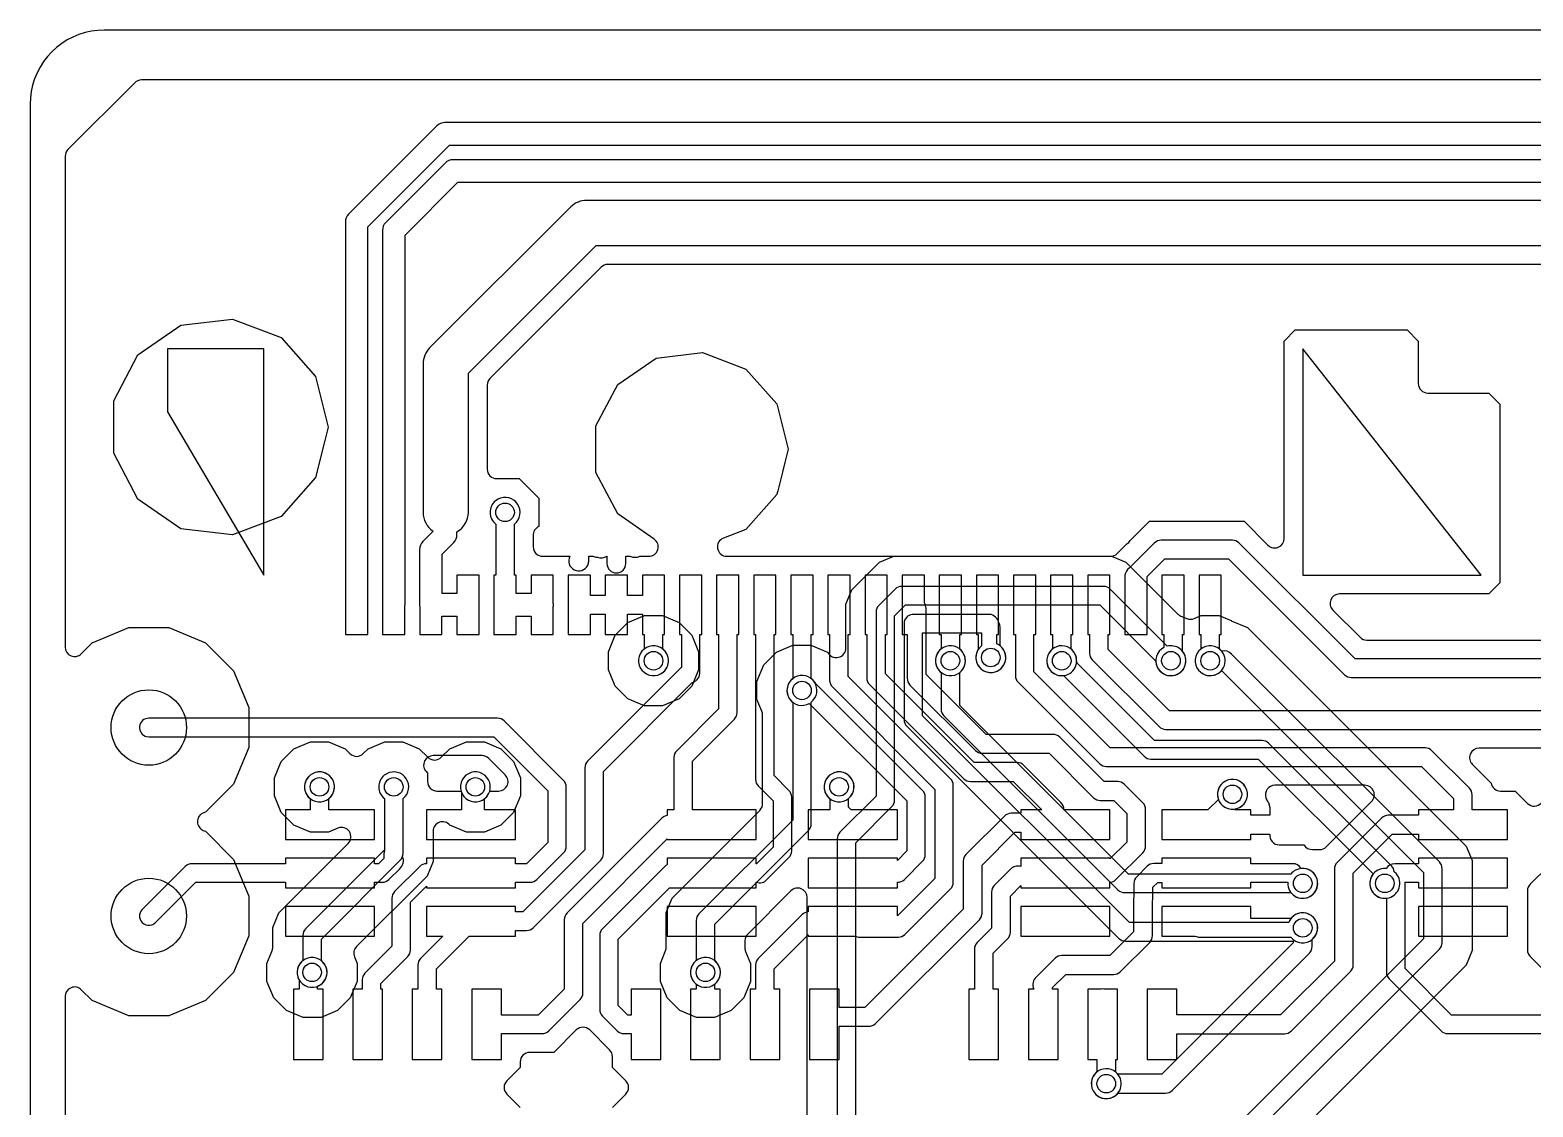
# Model space of a CAD drawing. Header units: millimetres. Extents: x 2.7 to 40, y 1.2 to 40.3.
# Drawn here: x 2.7 to 22.95, y 25.79 to 40.3 of the extents above; entities that cross this region are included whole.
import ezdxf

# ---------------------------------------------------------------- set-up
doc = ezdxf.new("R2010")
doc.units = ezdxf.units.MM

msp = doc.modelspace()

# ---------------------------------------------------------------- linework, layer by layer
at = {"layer": '16_copper'}
for points in [[(34.2, 39.627), (4.2, 39.627, 0.198912), (4.11, 39.59), (3.21, 38.69, 0.198912), (3.173, 38.6), (3.173, 31.983, 0.668179), (3.39, 31.894), (3.537, 32.041), (4.032, 32.246), (4.568, 32.246), (5.063, 32.041), (5.441, 31.663), (5.646, 31.168), (5.646, 30.632), (5.441, 30.137), (5.063, 29.759, 0.640812), (5.002, 29.533), (5.007, 29.529, 0.105733), (5.063, 29.501), (5.441, 29.123), (5.646, 28.628), (5.646, 28.092), (5.441, 27.597), (5.063, 27.219), (4.568, 27.014), (4.032, 27.014), (3.537, 27.219), (3.39, 27.366, 0.668179), (3.173, 27.277), (3.173, 24.839, 0.668185)], [(13.169, 25.13), (13.169, 28.61, 0.668179), (12.952, 28.7), (12.369, 28.117, 0.198912), (12.331, 28.027), (12.331, 27.93, 0.098491), (12.341, 27.881), (12.408, 27.721), (12.408, 27.479), (12.315, 27.256), (12.144, 27.085), (11.921, 26.992), (11.679, 26.992), (11.456, 27.085), (11.285, 27.256), (11.192, 27.479), (11.192, 27.721), (11.259, 27.881, 0.098491), (11.269, 27.93), (11.269, 28.406), (11.35, 28.601), (12.531, 29.783, 0.198912), (12.569, 29.873), (12.569, 31.07, 0.098491), (12.559, 31.119), (12.492, 31.279), (12.492, 31.521), (12.585, 31.744), (12.756, 31.915), (12.979, 32.008), (13.221, 32.008), (13.444, 31.915, 0.794251), (13.692, 31.974), (13.692, 32.562), (13.773, 32.757), (14.143, 33.127), (14.338, 33.208), (17.27, 33.208), (17.465, 33.127), (18.162, 32.43, 0.0985), (18.203, 32.403), (18.287, 32.368, 0.198903), (18.384, 32.368), (18.479, 32.408), (18.721, 32.408), (18.881, 32.341), (18.884, 32.34), (19.101, 32.25), (22.05, 29.301), (22.131, 29.106), (22.131, 27.894), (22.05, 27.699), (19.201, 24.85)], [(13.825, 23.3), (13.825, 29.348), (14.311, 29.835, 0.198912), (14.348, 29.923), (14.348, 32.404), (14.496, 32.552), (17.112, 32.552), (17.869, 31.795, 0.939724), (18.272, 31.78), (18.272, 31.82, 0.457218), (18.022, 31.996), (17.252, 32.765, 0.198912), (17.164, 32.802), (14.444, 32.802, 0.198912), (14.355, 32.765), (14.135, 32.545, 0.198912), (14.098, 32.456), (14.098, 29.975), (13.612, 29.488, 0.198912), (13.575, 29.4), (13.575, 23.352)], [(18.988, 25.212), (21.688, 27.912, 0.198912), (21.725, 28), (21.725, 29, 0.198912), (21.688, 29.088), (18.888, 31.888, 0.285908), (18.756, 31.928), (18.728, 31.956, 1), (18.472, 31.644), (18.505, 31.622, 0.303346), (18.728, 31.644), (18.754, 31.669), (21.475, 28.948), (21.475, 28.052), (18.848, 25.425)]]:
    msp.add_lwpolyline(points, format="xyb", dxfattribs=at)
for points in [[(4.73, 33.579), (4.153, 33.978), (3.827, 34.599), (3.827, 35.301), (4.153, 35.922), (4.73, 36.321), (5.427, 36.405), (6.083, 36.157), (6.548, 35.631), (6.716, 34.95), (6.703, 34.896), (6.703, 34.896), (6.703, 34.896), (6.671, 34.769), (6.671, 34.769), (6.671, 34.769), (6.548, 34.269), (6.083, 33.743), (5.427, 33.495)], [(10.979, 31.192), (10.756, 31.285), (10.585, 31.456), (10.492, 31.679), (10.492, 31.921), (10.585, 32.144), (10.756, 32.315), (10.979, 32.408), (11.221, 32.408), (11.444, 32.315), (11.615, 32.144), (11.708, 31.921), (11.708, 31.679), (11.615, 31.456), (11.444, 31.285), (11.221, 31.192)], [(11.159, 31.607), (11.195, 31.622), (11.228, 31.644), (11.256, 31.672), (11.278, 31.705), (11.293, 31.741), (11.301, 31.78), (11.301, 31.82), (11.293, 31.859), (11.278, 31.895), (11.256, 31.928), (11.228, 31.956), (11.195, 31.978), (11.159, 31.993), (11.12, 32.001), (11.08, 32.001), (11.041, 31.993), (11.005, 31.978), (10.972, 31.956), (10.944, 31.928), (10.922, 31.895), (10.907, 31.859), (10.899, 31.82), (10.899, 31.78), (10.907, 31.741), (10.922, 31.705), (10.944, 31.672), (10.972, 31.644), (11.005, 31.622), (11.041, 31.607), (11.08, 31.599), (11.12, 31.599)], [(6.659, 29.907), (6.695, 29.922), (6.728, 29.944), (6.756, 29.972), (6.778, 30.005), (6.793, 30.041), (6.801, 30.08), (6.801, 30.12), (6.793, 30.159), (6.778, 30.195), (6.756, 30.228), (6.728, 30.256), (6.695, 30.278), (6.659, 30.293), (6.62, 30.301), (6.58, 30.301), (6.541, 30.293), (6.505, 30.278), (6.472, 30.256), (6.444, 30.228), (6.422, 30.195), (6.407, 30.159), (6.399, 30.12), (6.399, 30.08), (6.407, 30.041), (6.422, 30.005), (6.444, 29.972), (6.472, 29.944), (6.505, 29.922), (6.541, 29.907), (6.58, 29.899), (6.62, 29.899)], [(8.759, 29.907), (8.795, 29.922), (8.828, 29.944), (8.856, 29.972), (8.878, 30.005), (8.893, 30.041), (8.901, 30.08), (8.901, 30.12), (8.893, 30.159), (8.878, 30.195), (8.856, 30.228), (8.828, 30.256), (8.795, 30.278), (8.759, 30.293), (8.72, 30.301), (8.68, 30.301), (8.641, 30.293), (8.605, 30.278), (8.572, 30.256), (8.544, 30.228), (8.522, 30.195), (8.507, 30.159), (8.499, 30.12), (8.499, 30.08), (8.507, 30.041), (8.522, 30.005), (8.544, 29.972), (8.572, 29.944), (8.605, 29.922), (8.641, 29.907), (8.68, 29.899), (8.72, 29.899)], [(13.659, 29.907), (13.695, 29.922), (13.728, 29.944), (13.756, 29.972), (13.778, 30.005), (13.793, 30.041), (13.801, 30.08), (13.801, 30.12), (13.793, 30.159), (13.778, 30.195), (13.756, 30.228), (13.728, 30.256), (13.695, 30.278), (13.659, 30.293), (13.62, 30.301), (13.58, 30.301), (13.541, 30.293), (13.505, 30.278), (13.472, 30.256), (13.444, 30.228), (13.422, 30.195), (13.407, 30.159), (13.399, 30.12), (13.399, 30.08), (13.407, 30.041), (13.422, 30.005), (13.444, 29.972), (13.472, 29.944), (13.505, 29.922), (13.541, 29.907), (13.58, 29.899), (13.62, 29.899)], [(18.959, 29.807), (18.995, 29.822), (19.028, 29.844), (19.056, 29.872), (19.078, 29.905), (19.093, 29.941), (19.101, 29.98), (19.101, 30.02), (19.093, 30.059), (19.078, 30.095), (19.056, 30.128), (19.028, 30.156), (18.995, 30.178), (18.959, 30.193), (18.92, 30.201), (18.88, 30.201), (18.841, 30.193), (18.805, 30.178), (18.772, 30.156), (18.744, 30.128), (18.722, 30.095), (18.707, 30.059), (18.699, 30.02), (18.699, 29.98), (18.707, 29.941), (18.722, 29.905), (18.744, 29.872), (18.772, 29.844), (18.805, 29.822), (18.841, 29.807), (18.88, 29.799), (18.92, 29.799)]]:
    msp.add_lwpolyline(points, close=True, dxfattribs=at)
for points in [[(14.587, 32.424, 0.383241), (14.475, 32.3), (14.475, 31.006, 0.198912), (14.512, 30.917), (17.371, 28.058, 0.198912), (17.459, 28.022), (19.72, 28.022), (19.72, 27.999), (17.947, 26.227), (17.357, 26.227, 0.909744), (17.022, 26.005), (17.044, 25.972, 0.475246), (17.357, 25.973), (18, 25.973, 0.198912), (18.09, 26.01), (19.937, 27.857, 0.198912), (19.974, 27.947), (19.974, 28.043, 0.909744), (19.751, 28.378), (19.719, 28.356, 0.130438), (19.659, 28.272), (17.511, 28.272), (14.725, 31.058), (14.725, 32.175), (15.519, 32.175), (15.519, 32.002, 0.915179), (15.739, 31.666), (15.772, 31.688, 0.478887), (15.769, 32.002), (15.769, 32.256, 0.138936), (15.75, 32.322), (15.746, 32.327, 0.361011), (15.6, 32.425), (14.6, 32.425)], [(19.905, 28.607, 1), (19.788, 28.993), (19.751, 28.978, 0.103369), (19.688, 28.925), (17.499, 28.925), (15.225, 31.199), (15.225, 31.642, 0.915179), (15.005, 31.978), (14.972, 31.956, 0.478887), (14.975, 31.642), (14.975, 31.147, 0.198912), (15.012, 31.058), (17.358, 28.712, 0.198912), (17.447, 28.675), (19.688, 28.675), (19.691, 28.672), (19.719, 28.644), (19.751, 28.622), (19.788, 28.607), (19.827, 28.599), (19.867, 28.599)], [(21.012, 28.607, 0.534511), (21.109, 28.928), (21.081, 28.956, 0.179803), (21.042, 29.035), (19.388, 30.688, 0.198912), (19.3, 30.725), (17.852, 30.725), (16.8, 31.776, 0.915186), (16.407, 31.859), (16.399, 31.82, 0.478888), (16.624, 31.6), (17.712, 30.512, 0.198912), (17.8, 30.475), (19.248, 30.475), (20.796, 28.927), (20.775, 28.895), (20.76, 28.859), (20.752, 28.82), (20.752, 28.78), (20.76, 28.741), (20.775, 28.705), (20.797, 28.672), (20.825, 28.644), (20.858, 28.622), (20.895, 28.607), (20.933, 28.599), (20.973, 28.599)], [(11.859, 27.407, 0.605959), (11.925, 27.758), (11.925, 28.248), (13.188, 29.512, 0.198912), (13.225, 29.6), (13.225, 31.242, 0.915179), (13.005, 31.578), (12.972, 31.556, 0.478887), (12.975, 31.242), (12.975, 29.652), (11.712, 28.388, 0.198912), (11.675, 28.3), (11.675, 27.758), (11.672, 27.756), (11.644, 27.728), (11.622, 27.695), (11.607, 27.659), (11.599, 27.62), (11.599, 27.58), (11.607, 27.541), (11.622, 27.505), (11.644, 27.472), (11.672, 27.444), (11.705, 27.422), (11.741, 27.407), (11.78, 27.399), (11.82, 27.399)], [(6.379, 26.992), (6.156, 27.085), (5.985, 27.256), (5.892, 27.479), (5.892, 27.721), (5.959, 27.881, 0.098491), (5.969, 27.93), (5.969, 28.206), (6.05, 28.401), (6.217, 28.568), (6.986, 29.338, 0.820678), (6.848, 29.545), (6.721, 29.492), (6.479, 29.492), (6.256, 29.585), (6.085, 29.756), (5.992, 29.979), (5.992, 30.221), (6.085, 30.444), (6.256, 30.615), (6.479, 30.708), (6.721, 30.708), (6.944, 30.615), (7.01, 30.549, 0.414219), (7.19, 30.549), (7.256, 30.615), (7.479, 30.708), (7.721, 30.708), (7.944, 30.615), (8.06, 30.499, 0.414219), (8.24, 30.499), (8.356, 30.615), (8.579, 30.708), (8.821, 30.708), (9.044, 30.615), (9.215, 30.444), (9.308, 30.221), (9.308, 29.979), (9.215, 29.756), (9.044, 29.585), (8.821, 29.492), (8.579, 29.492), (8.356, 29.585, 0.699273), (8.131, 29.503), (8.131, 29.094), (8.05, 28.899), (7.099, 27.947, 0.303353), (7.071, 27.809), (7.108, 27.721), (7.108, 27.479), (7.015, 27.256), (6.844, 27.085), (6.621, 26.992)], [(6.559, 27.407, 0.605959), (6.625, 27.758), (6.625, 28.048), (7.688, 29.112, 0.198912), (7.725, 29.2), (7.725, 29.942, 0.915179), (7.505, 30.278), (7.472, 30.256, 0.478887), (7.475, 29.942), (7.475, 29.252), (6.412, 28.188, 0.198912), (6.375, 28.1), (6.375, 27.758), (6.372, 27.756), (6.344, 27.728), (6.322, 27.695), (6.307, 27.659), (6.299, 27.62), (6.299, 27.58), (6.307, 27.541), (6.322, 27.505), (6.344, 27.472), (6.372, 27.444), (6.405, 27.422), (6.441, 27.407), (6.48, 27.399), (6.52, 27.399)]]:
    msp.add_lwpolyline(points, format="xyb", close=True, dxfattribs=at)
at = {"layer": '1_copper'}
for points in [[(39.252, 14.893), (39.252, 34.107, 0.198912), (39.208, 34.215), (34.415, 39.008, 0.198912), (34.307, 39.052), (8.289, 39.052, 0.198912), (8.182, 39.008), (6.992, 37.818, 0.198912), (6.948, 37.711), (6.948, 32.554), (6.95, 32.53), (6.95, 32.154), (7.25, 32.154), (7.25, 32.531, 0.038611), (7.252, 32.554), (7.252, 37.648), (8.352, 38.748), (34.244, 38.748), (38.948, 34.044), (38.948, 14.956)], [(38.752, 15.2), (38.752, 33.8, 0.198912), (38.708, 33.908), (34.108, 38.508, 0.198912), (34, 38.552), (8.4, 38.552, 0.198912), (8.292, 38.508), (7.492, 37.708, 0.198912), (7.448, 37.6), (7.448, 32.554), (7.45, 32.53), (7.45, 32.154), (7.75, 32.154), (7.75, 32.531, 0.038611), (7.752, 32.554), (7.752, 37.537), (8.463, 38.248), (33.937, 38.248), (38.448, 33.737), (38.448, 15.263)], [(33.7, 38.005), (10.2, 38.005, 0.198912), (9.984, 37.916), (8.084, 36.016, 0.198912), (7.995, 35.8), (7.995, 33.8, 0.250791), (8.131, 33.547), (7.992, 33.408, 0.198912), (7.948, 33.3), (7.948, 32.554, 0.039069), (7.95, 32.53), (7.95, 32.154), (8.25, 32.154), (8.25, 32.402), (8.45, 32.402), (8.45, 32.154), (8.75, 32.154), (8.75, 32.528, 0.078994), (8.75, 32.576), (8.75, 32.954), (8.45, 32.954), (8.45, 32.706), (8.252, 32.706), (8.252, 33.237), (8.408, 33.392, 0.198912), (8.452, 33.5), (8.452, 33.537, 0.267579), (8.605, 33.8), (8.605, 35.674), (10.326, 37.395), (33.574, 37.395)], [(33.416, 37.141), (10.484, 37.141, 0.198912), (10.394, 37.104), (8.896, 35.606, 0.198912), (8.859, 35.516), (8.859, 34.382, 0.414214), (8.986, 34.255), (9.289, 34.255), (9.555, 33.989), (9.555, 33.611, 0.308004), (9.479, 33.483), (9.479, 33.335, 0.414214), (9.606, 33.208), (9.973, 33.208, 0.998025), (10.213, 33.084), (10.214, 33.089, 0.111004), (10.227, 33.143), (10.227, 33.208), (10.283, 33.208, 0.100727), (10.334, 33.196), (10.345, 33.195, 0.227736), (10.473, 33.208), (10.473, 33.11, 0.996362), (10.727, 33.109), (10.727, 33.11), (10.727, 33.208), (10.783, 33.208, 0.100727), (10.834, 33.196), (10.845, 33.195, 0.126689), (10.917, 33.208), (11.036, 33.208, 0.735815), (11.108, 33.44), (10.617, 33.779), (10.324, 34.336), (10.324, 34.964), (10.617, 35.521), (11.134, 35.878), (11.758, 35.954), (12.346, 35.731), (12.763, 35.261), (12.914, 34.65), (12.901, 34.597), (12.901, 34.597), (12.901, 34.596), (12.869, 34.47), (12.869, 34.47), (12.869, 34.47), (12.838, 34.343), (12.838, 34.343), (12.838, 34.343), (12.807, 34.216), (12.807, 34.216), (12.807, 34.215), (12.775, 34.089, 0.082852), (12.763, 34.039), (12.346, 33.569), (12.043, 33.454, 0.833397), (12.088, 33.208), (17.259, 33.208, 0.198912), (17.349, 33.245), (17.478, 33.375, 0.117191), (17.523, 33.42), (17.783, 33.679), (19.057, 33.679), (19.379, 33.357, 0.668179), (19.596, 33.447), (19.596, 36.109), (19.745, 36.258), (21.255, 36.258), (21.404, 36.109), (21.404, 35.535, 0.414214), (21.531, 35.408), (22.355, 35.408), (22.504, 35.259), (22.504, 32.849), (22.355, 32.7), (20.343, 32.7, 0.668179), (20.253, 32.483), (20.62, 32.116, 0.198912), (20.71, 32.079), (23.99, 32.079, 0.198912)], [(24.148, 31.825), (20.552, 31.825), (18.988, 33.388, 0.198912), (18.9, 33.425), (17.94, 33.425, 0.198912), (17.851, 33.388), (17.51, 33.047, 0.206615), (17.45, 32.954), (17.45, 32.154), (17.75, 32.154), (17.75, 32.934), (17.991, 33.175), (18.848, 33.175), (20.412, 31.612, 0.198912), (20.5, 31.575), (24.2, 31.575, 0.198912)], [(24.5, 31.125), (18.052, 31.125), (17.225, 31.952), (17.225, 32.154), (17.25, 32.154), (17.25, 32.954), (16.95, 32.954), (16.95, 32.154), (16.975, 32.154), (16.975, 31.9, 0.198912), (17.012, 31.812), (17.912, 30.912, 0.198912), (18, 30.875), (24.448, 30.875)], [(24.29, 30.621), (22.222, 30.621, 0.668179), (22.132, 30.404), (22.386, 30.15, 0.365653), (22.511, 30.044), (22.71, 30.044), (22.877, 29.877, 0.432654), (23.062, 29.883)], [(23.7, 27.025), (21.852, 27.025), (21.225, 27.652), (21.225, 28.815), (21.405, 28.815), (21.405, 28.74), (22.605, 28.74), (22.605, 29.14), (21.405, 29.14), (21.405, 29.065), (21.1, 29.065), (21.087, 29.064, 0.259287), (20.973, 29.001), (20.933, 29.001, 1), (20.973, 28.599), (20.975, 28.599), (20.975, 27.6, 0.198912), (21.012, 27.512), (21.712, 26.812, 0.198912), (21.8, 26.775), (23.7, 26.775)], [(23.152, 29.028), (22.912, 28.788, 0.198912), (22.875, 28.7), (22.875, 27.9, 0.198912), (22.912, 27.812), (23.112, 27.612, 0.198912)], [(10.546, 25.78), (10.726, 25.96, 0.414214), (10.726, 26.14), (10.546, 26.32), (10.546, 26.465, 0.198912), (10.509, 26.555), (10.24, 26.824, 0.414214), (10.06, 26.824), (9.757, 26.521), (9.431, 26.521, 0.414214), (9.304, 26.394), (9.304, 26.32), (9.124, 26.14, 0.414214), (9.124, 25.96), (9.304, 25.78)]]:
    msp.add_lwpolyline(points, format="xyb", dxfattribs=at)
for points in [[(5.85, 32.954), (5.85, 36.004), (5.85, 36.004), (4.55, 36.004), (4.55, 36.004), (4.55, 35.154), (5.85, 32.954)], [(22.25, 32.954), (19.85, 36.004), (19.85, 36.004), (19.85, 32.954), (19.85, 32.954), (22.25, 32.954)], [(7.34, 28.49), (6.14, 28.49), (6.14, 28.09), (7.34, 28.09)], [(12.485, 28.49), (11.285, 28.49), (11.285, 28.09), (12.485, 28.09)], [(17.249, 28.49), (16.049, 28.49), (16.049, 28.09), (17.249, 28.09)], [(22.605, 28.49), (21.405, 28.49), (21.405, 28.09), (22.605, 28.09)]]:
    msp.add_lwpolyline(points, close=True, dxfattribs=at)
for points in [[(9.25, 32.402), (9.45, 32.402), (9.45, 32.154), (9.75, 32.154), (9.75, 32.528, 0.078994), (9.75, 32.576), (9.75, 32.954), (9.45, 32.954), (9.45, 32.706), (9.25, 32.706), (9.25, 32.954), (9.225, 32.954), (9.225, 33.642, 0.915179), (9.005, 33.978), (8.972, 33.956, 0.478887), (8.975, 33.642), (8.975, 32.954), (8.95, 32.954), (8.95, 32.58, 0.078994), (8.95, 32.532), (8.95, 32.154), (9.25, 32.154)], [(8.25, 27.375), (8.175, 27.375), (8.175, 27.648), (8.617, 28.09), (9.24, 28.09), (9.24, 28.165), (9.39, 28.165, 0.198912), (9.478, 28.202), (10.388, 29.112, 0.198912), (10.425, 29.2), (10.425, 30.307), (11.618, 31.501, 0.014909), (11.624, 31.505), (11.63, 31.509, 0.354782), (11.725, 31.654), (11.725, 32.154), (11.75, 32.154), (11.75, 32.954), (11.45, 32.954), (11.45, 32.154), (11.475, 32.154), (11.475, 31.71, 0.021569), (11.465, 31.701), (10.212, 30.447, 0.198912), (10.175, 30.359), (10.175, 29.252), (9.338, 28.415), (9.24, 28.415), (9.24, 28.49), (8.04, 28.49), (8.04, 28.09), (8.263, 28.09), (7.962, 27.788, 0.198912), (7.925, 27.7), (7.925, 27.375), (7.85, 27.375), (7.85, 26.425), (8.25, 26.425)], [(9.05, 26.775), (9.6, 26.775, 0.198912), (9.688, 26.812), (10.111, 27.235, 0.198912), (10.148, 27.323), (10.148, 28.261), (11.285, 29.398), (11.285, 29.39), (12.485, 29.39), (12.485, 29.79), (11.625, 29.79), (11.625, 30.448), (12.19, 31.014, 0.198912), (12.227, 31.102), (12.227, 32.154), (12.25, 32.154), (12.25, 32.954), (11.95, 32.954), (11.95, 32.154), (11.977, 32.154), (11.977, 31.154), (11.412, 30.588, 0.198912), (11.375, 30.5), (11.375, 29.79), (11.285, 29.79), (11.285, 29.714, 0.167776), (11.212, 29.678), (9.935, 28.401, 0.198912), (9.898, 28.313), (9.898, 27.375), (9.548, 27.025), (9.05, 27.025), (9.05, 27.375), (8.65, 27.375), (8.65, 26.425), (9.05, 26.425)], [(11.159, 31.607, 0.605959), (11.225, 31.958), (11.225, 32.154), (11.25, 32.154), (11.25, 32.954), (10.95, 32.954), (10.95, 32.681), (10.75, 32.681), (10.75, 32.954), (10.45, 32.954), (10.45, 32.681), (10.25, 32.681), (10.25, 32.954), (9.95, 32.954), (9.95, 32.154), (10.25, 32.154), (10.25, 32.427), (10.45, 32.427), (10.45, 32.154), (10.75, 32.154), (10.75, 32.427), (10.95, 32.427), (10.95, 32.154), (10.975, 32.154), (10.975, 31.958), (10.972, 31.956), (10.944, 31.928), (10.922, 31.895), (10.907, 31.859), (10.899, 31.82), (10.899, 31.78), (10.907, 31.741), (10.922, 31.705), (10.944, 31.672), (10.972, 31.644), (11.005, 31.622), (11.041, 31.607), (11.08, 31.599), (11.12, 31.599)], [(11.2, 27.375), (10.8, 27.375), (10.8, 27.025), (10.752, 27.025), (10.625, 27.152), (10.625, 28.048), (11.317, 28.74), (12.485, 28.74), (12.485, 28.815, 0.30931), (12.628, 28.852), (12.925, 29.149, 0.198912), (12.962, 29.237), (12.962, 29.963, 0.198912), (12.925, 30.051), (12.725, 30.252), (12.725, 32.154), (12.75, 32.154), (12.75, 32.954), (12.45, 32.954), (12.45, 32.154), (12.475, 32.154), (12.475, 30.2, 0.198912), (12.512, 30.112), (12.712, 29.911), (12.712, 29.289), (12.488, 29.065), (12.485, 29.065), (12.485, 29.14), (11.285, 29.14), (11.285, 29.052, 0.082524), (11.252, 29.028), (10.412, 28.188, 0.198912), (10.375, 28.1), (10.375, 27.1, 0.198912), (10.412, 27.012), (10.612, 26.812, 0.198912), (10.7, 26.775), (10.8, 26.775), (10.8, 26.425), (11.2, 26.425)], [(12.8, 27.375), (12.725, 27.375), (12.725, 27.648), (13.185, 28.108), (13.185, 28.09), (13.816, 28.09, 0.122902), (13.875, 28.075), (14.4, 28.075, 0.198912), (14.488, 28.112), (15.102, 28.726, 0.198912), (15.139, 28.814), (15.139, 30.119, 0.198912), (15.102, 30.208), (13.723, 31.587), (13.723, 32.154), (13.75, 32.154), (13.75, 32.954), (13.45, 32.954), (13.45, 32.154), (13.473, 32.154), (13.473, 31.535, 0.198912), (13.51, 31.447), (14.889, 30.067), (14.889, 28.866), (14.385, 28.362), (14.385, 28.49), (13.185, 28.49), (13.185, 28.414, 0.188496), (13.102, 28.378), (12.512, 27.788, 0.198912), (12.475, 27.7), (12.475, 27.375), (12.4, 27.375), (12.4, 26.425), (12.8, 26.425)], [(14.385, 28.815, 0.212203), (14.48, 28.852), (14.725, 29.097, 0.198912), (14.762, 29.186), (14.762, 29.963, 0.198912), (14.725, 30.051), (13.288, 31.488, 0.093239), (13.256, 31.528), (13.228, 31.556), (13.225, 31.558), (13.225, 32.154), (13.25, 32.154), (13.25, 32.954), (12.95, 32.954), (12.95, 32.154), (12.975, 32.154), (12.975, 31.558, 0.925396), (13.199, 31.224), (14.512, 29.911), (14.512, 29.237), (14.385, 29.11), (14.385, 29.14), (13.185, 29.14), (13.185, 28.74), (14.385, 28.74)], [(13.6, 26.873), (14, 26.873, 0.198912), (14.09, 26.91), (15.49, 28.31, 0.198912), (15.527, 28.4), (15.527, 29.047), (15.97, 29.49), (16.049, 29.49), (16.049, 29.39), (17.249, 29.39), (17.249, 29.79), (16.627, 29.79, 0.219417), (16.59, 29.89), (16.09, 30.39, 0.198912), (16, 30.427), (15.422, 30.427), (14.227, 31.622), (14.227, 32.154), (14.25, 32.154), (14.25, 32.954), (13.95, 32.954), (13.95, 32.154), (13.973, 32.154), (13.973, 31.569, 0.198912), (14.01, 31.479), (15.279, 30.21, 0.198912), (15.369, 30.173), (15.947, 30.173), (16.33, 29.79), (16.049, 29.79), (16.049, 29.744), (15.917, 29.744, 0.198912), (15.827, 29.707), (15.31, 29.19, 0.198912), (15.273, 29.1), (15.273, 28.453), (13.947, 27.127), (13.6, 27.127), (13.6, 27.375), (13.2, 27.375), (13.2, 26.425), (13.6, 26.425)], [(15.75, 27.375), (15.677, 27.375), (15.677, 27.859), (15.871, 28.052, 0.198912), (15.908, 28.142), (15.908, 28.628), (16.049, 28.769), (16.049, 28.74), (17.249, 28.74), (17.249, 28.814, 0.180515), (17.33, 28.85), (17.693, 29.213, 0.198912), (17.73, 29.303), (17.73, 29.795, 0.198912), (17.693, 29.885), (17.444, 30.134, 0.198912), (17.354, 30.171), (17.173, 30.171), (16.573, 30.771, 0.198912), (16.483, 30.808), (15.58, 30.808), (14.772, 31.616), (14.772, 32.509, 0.147602), (14.75, 32.579), (14.75, 32.954), (14.45, 32.954), (14.45, 32.154), (14.518, 32.154), (14.518, 31.563, 0.198912), (14.555, 31.473), (15.437, 30.591, 0.198912), (15.527, 30.554), (16.43, 30.554), (17.03, 29.954, 0.198912), (17.12, 29.917), (17.302, 29.917), (17.476, 29.743), (17.476, 29.356), (17.249, 29.129), (17.249, 29.14), (16.049, 29.14), (16.049, 29.027, 0.296678), (15.91, 28.99), (15.691, 28.771, 0.198912), (15.654, 28.681), (15.654, 28.195), (15.46, 28.001, 0.198912), (15.423, 27.911), (15.423, 27.375), (15.35, 27.375), (15.35, 26.425), (15.75, 26.425)], [(15.159, 31.607, 0.605959), (15.225, 31.958), (15.225, 32.154), (15.25, 32.154), (15.25, 32.954), (14.95, 32.954), (14.95, 32.154), (14.975, 32.154), (14.975, 31.958), (14.972, 31.956), (14.944, 31.928), (14.922, 31.895), (14.907, 31.859), (14.899, 31.82), (14.899, 31.78), (14.907, 31.741), (14.922, 31.705), (14.944, 31.672), (14.972, 31.644), (15.005, 31.622), (15.041, 31.607), (15.08, 31.599), (15.12, 31.599)], [(15.703, 31.65, 0.695981), (15.725, 32.028), (15.725, 32.154), (15.75, 32.154), (15.75, 32.954), (15.45, 32.954), (15.45, 32.154), (15.475, 32.154), (15.475, 31.953), (15.466, 31.939), (15.45, 31.903), (15.443, 31.864), (15.443, 31.824), (15.45, 31.785), (15.466, 31.749), (15.488, 31.716), (15.516, 31.688), (15.549, 31.666), (15.585, 31.65), (15.624, 31.643), (15.664, 31.643)], [(18.15, 26.773), (19.6, 26.773, 0.198912), (19.69, 26.81), (20.49, 27.61, 0.198912), (20.527, 27.7), (20.527, 28.938), (21.052, 29.463), (21.405, 29.463), (21.405, 29.39), (22.605, 29.39), (22.605, 29.79), (22.13, 29.79), (22.13, 29.995, 0.198912), (22.093, 30.083), (21.588, 30.588, 0.198912), (21.5, 30.625), (17.252, 30.625), (16.225, 31.652), (16.225, 32.154), (16.25, 32.154), (16.25, 32.954), (15.95, 32.954), (15.95, 32.154), (15.975, 32.154), (15.975, 31.6, 0.198912), (16.012, 31.512), (17.112, 30.412, 0.198912), (17.2, 30.375), (21.448, 30.375), (21.88, 29.943), (21.88, 29.79), (21.405, 29.79), (21.405, 29.717), (20.999, 29.717, 0.198912), (20.91, 29.68), (20.31, 29.08, 0.198912), (20.273, 28.991), (20.273, 27.753), (19.547, 27.027), (18.15, 27.027), (18.15, 27.375), (17.75, 27.375), (17.75, 26.425), (18.15, 26.425)], [(16.659, 31.607, 0.605959), (16.725, 31.958), (16.725, 32.154), (16.75, 32.154), (16.75, 32.954), (16.45, 32.954), (16.45, 32.154), (16.475, 32.154), (16.475, 31.958), (16.472, 31.956), (16.444, 31.928), (16.422, 31.895), (16.407, 31.859), (16.399, 31.82), (16.399, 31.78), (16.407, 31.741), (16.422, 31.705), (16.444, 31.672), (16.472, 31.644), (16.505, 31.622), (16.541, 31.607), (16.58, 31.599), (16.62, 31.599)], [(18.129, 31.607, 0.538734), (18.225, 31.93), (18.225, 32.154), (18.25, 32.154), (18.25, 32.954), (17.95, 32.954), (17.95, 32.154), (17.975, 32.154), (17.975, 31.978), (17.942, 31.956), (17.914, 31.928), (17.892, 31.895), (17.877, 31.859), (17.869, 31.82), (17.869, 31.78), (17.877, 31.741), (17.892, 31.705), (17.914, 31.672), (17.942, 31.644), (17.975, 31.622), (18.012, 31.607), (18.051, 31.599), (18.09, 31.599)], [(18.659, 31.607, 0.605959), (18.725, 31.958), (18.725, 32.154), (18.75, 32.154), (18.75, 32.954), (18.45, 32.954), (18.45, 32.154), (18.475, 32.154), (18.475, 31.958), (18.472, 31.956), (18.444, 31.928), (18.422, 31.895), (18.407, 31.859), (18.399, 31.82), (18.399, 31.78), (18.407, 31.741), (18.422, 31.705), (18.444, 31.672), (18.472, 31.644), (18.505, 31.622), (18.541, 31.607), (18.58, 31.599), (18.62, 31.599)], [(7.45, 27.375), (7.425, 27.375), (7.425, 27.448), (7.788, 27.812, 0.198912), (7.825, 27.9), (7.825, 28.548), (8.04, 28.763), (8.04, 28.74), (9.24, 28.74), (9.24, 28.815), (9.44, 28.815, 0.198912), (9.528, 28.852), (9.888, 29.212, 0.198912), (9.925, 29.3), (9.925, 30.1, 0.198912), (9.888, 30.188), (9.088, 30.988, 0.198912), (9, 31.025), (4.3, 31.025, 0.889712), (4.271, 30.778), (4.3, 30.775), (8.948, 30.775), (9.675, 30.048), (9.675, 29.352), (9.388, 29.065), (9.24, 29.065), (9.24, 29.14), (8.04, 29.14), (8.04, 29.065, 0.198912), (7.952, 29.028), (7.612, 28.688, 0.198912), (7.575, 28.6), (7.575, 27.952), (7.212, 27.588, 0.198912), (7.175, 27.5), (7.175, 27.375), (7.05, 27.375), (7.05, 26.425), (7.45, 26.425)], [(9.24, 29.79), (8.825, 29.79), (8.825, 29.942, 0.156724), (8.894, 30.044), (9.013, 30.044, 0.668179), (9.103, 30.261), (8.88, 30.484, 0.198912), (8.79, 30.521), (8.129, 30.521, 0.619845), (8.028, 30.317), (8.035, 30.31, 0.045909), (8.055, 30.289), (8.055, 30.171, 0.414214), (8.182, 30.044), (8.506, 30.044, 0.024238), (8.513, 30.026), (8.513, 29.79), (8.04, 29.79), (8.04, 29.39), (9.24, 29.39)], [(4.34, 28.242, 0.114729), (4.388, 28.272), (4.932, 28.815), (6.14, 28.815), (6.14, 28.74), (7.34, 28.74), (7.34, 28.815), (7.446, 28.815, 0.198912), (7.535, 28.852), (7.68, 28.997, 0.339841), (7.718, 29.159), (7.719, 29.165, 0.067444), (7.725, 29.2), (7.725, 29.942, 0.915179), (7.505, 30.278), (7.472, 30.256, 0.478887), (7.475, 29.942), (7.475, 29.235, 0.088971), (7.467, 29.192), (7.467, 29.137), (7.395, 29.065), (7.34, 29.065), (7.34, 29.14), (6.14, 29.14), (6.14, 29.065), (4.88, 29.065, 0.198912), (4.792, 29.028), (4.212, 28.448), (4.194, 28.427), (4.182, 28.401), (4.176, 28.374), (4.176, 28.346), (4.182, 28.319), (4.194, 28.294), (4.211, 28.272), (4.233, 28.255), (4.258, 28.242), (4.285, 28.236), (4.313, 28.236)], [(7.34, 29.79), (6.725, 29.79), (6.725, 29.942, 0.915179), (6.505, 30.278), (6.472, 30.256, 0.478887), (6.475, 29.942), (6.475, 29.79), (6.14, 29.79), (6.14, 29.39), (7.34, 29.39)], [(14.385, 29.79), (13.762, 29.79), (13.725, 29.827), (13.725, 29.942, 0.915179), (13.505, 30.278), (13.472, 30.256, 0.478887), (13.475, 29.942), (13.475, 29.79), (13.185, 29.79), (13.185, 29.39), (14.385, 29.39)], [(18.929, 29.79), (18.942, 29.803), (18.959, 29.807), (18.995, 29.822, 1), (18.805, 30.178), (18.772, 30.156, 0.318048), (18.711, 29.931), (18.569, 29.79), (17.949, 29.79), (17.949, 29.39), (19.149, 29.39), (19.149, 29.463), (19.403, 29.463, 0.453711), (19.53, 29.319), (19.864, 29.319, 0.274983), (19.98, 29.255), (20.073, 29.255, 0.198912), (20.163, 29.292), (20.775, 29.904, 0.668179), (20.685, 30.121), (19.471, 30.121, 0.51448), (19.352, 29.953), (19.356, 29.941, 0.105926), (19.386, 29.888), (19.403, 29.823), (19.403, 29.717), (19.149, 29.717), (19.149, 29.79)], [(16.55, 27.375), (16.477, 27.375), (16.477, 27.397), (16.653, 27.573), (17.3, 27.573, 0.198912), (17.39, 27.61), (17.785, 28.005, 0.198912), (17.822, 28.095), (17.822, 28.566, 0.066441), (17.827, 28.6), (17.827, 28.747), (17.893, 28.813), (17.949, 28.813), (17.949, 28.74), (19.149, 28.74), (19.149, 28.815), (19.646, 28.815), (19.646, 28.78, 1), (20.048, 28.82), (20.04, 28.859, 0.303349), (19.867, 29.001), (19.827, 29.001, 0.282095), (19.707, 29.065), (19.149, 29.065), (19.149, 29.14), (17.949, 29.14), (17.949, 29.067), (17.84, 29.067, 0.198912), (17.75, 29.03), (17.61, 28.89, 0.198912), (17.573, 28.8), (17.573, 28.63, 0.068822), (17.568, 28.595), (17.568, 28.148), (17.247, 27.827), (16.6, 27.827, 0.198912), (16.51, 27.79), (16.26, 27.54, 0.342201), (16.223, 27.375), (16.15, 27.375), (16.15, 26.425), (16.55, 26.425)], [(19.905, 28.007, 1), (19.788, 28.393), (19.751, 28.378, 0.103369), (19.688, 28.325), (19.149, 28.325), (19.149, 28.49), (17.949, 28.49), (17.949, 28.09), (18.4, 28.09, 0.122902), (18.459, 28.075), (19.688, 28.075), (19.691, 28.072), (19.719, 28.044), (19.751, 28.022), (19.788, 28.007), (19.827, 27.999), (19.867, 27.999)], [(6.65, 27.375), (6.575, 27.375), (6.575, 27.413, 0.957209), (6.441, 27.793), (6.405, 27.778, 0.303346), (6.299, 27.58), (6.307, 27.541, 0.080595), (6.325, 27.5), (6.325, 27.375), (6.25, 27.375), (6.25, 26.425), (6.65, 26.425)], [(12, 27.375), (11.925, 27.375), (11.925, 27.442, 0.915179), (11.705, 27.778), (11.672, 27.756, 0.478887), (11.675, 27.442), (11.675, 27.375), (11.6, 27.375), (11.6, 26.425), (12, 26.425)], [(17.259, 25.907, 0.601912), (17.327, 26.257), (17.327, 26.425), (17.35, 26.425), (17.35, 27.375), (17.168, 27.375, 0.072453), (17.131, 27.375), (16.95, 27.375), (16.95, 26.425), (17.073, 26.425), (17.073, 26.257), (17.072, 26.256), (17.044, 26.228), (17.022, 26.195), (17.007, 26.159), (16.999, 26.12), (16.999, 26.08), (17.007, 26.041), (17.022, 26.005), (17.044, 25.972), (17.072, 25.944), (17.105, 25.922), (17.141, 25.907), (17.18, 25.899), (17.22, 25.899)]]:
    msp.add_lwpolyline(points, format="xyb", close=True, dxfattribs=at)
at = {"layer": 'drills_PTH'}
for centre in [(4.3, 30.9), (4.3, 28.36)]:
    msp.add_circle(centre, 0.508, dxfattribs=at)
at = {"layer": 'drills_via_1_16'}
for centre in [(9.1, 33.8), (11.1, 31.8), (15.1, 31.8), (15.644, 31.844), (16.6, 31.8), (18.071, 31.8), (18.6, 31.8), (13.1, 31.4), (6.6, 30.1), (7.6, 30.1), (8.7, 30.1), (13.6, 30.1), (18.9, 30), (19.847, 28.8), (20.953, 28.8), (19.847, 28.2), (6.5, 27.6), (11.8, 27.6), (17.2, 26.1)]:
    msp.add_circle(centre, 0.125, dxfattribs=at)
at = {"layer": 'outline'}
msp.add_lwpolyline([(39, 40.3), (3.7, 40.3), (3.613, 40.296), (3.526, 40.285), (3.441, 40.266), (3.358, 40.24), (3.277, 40.206), (3.2, 40.166), (3.126, 40.119), (3.057, 40.066), (2.993, 40.007), (2.934, 39.943), (2.881, 39.874), (2.834, 39.8), (2.794, 39.723), (2.76, 39.642), (2.734, 39.559), (2.715, 39.474), (2.704, 39.387), (2.7, 39.3), (2.7, 2.2)], dxfattribs=at)

doc.saveas('drawing.dxf')
